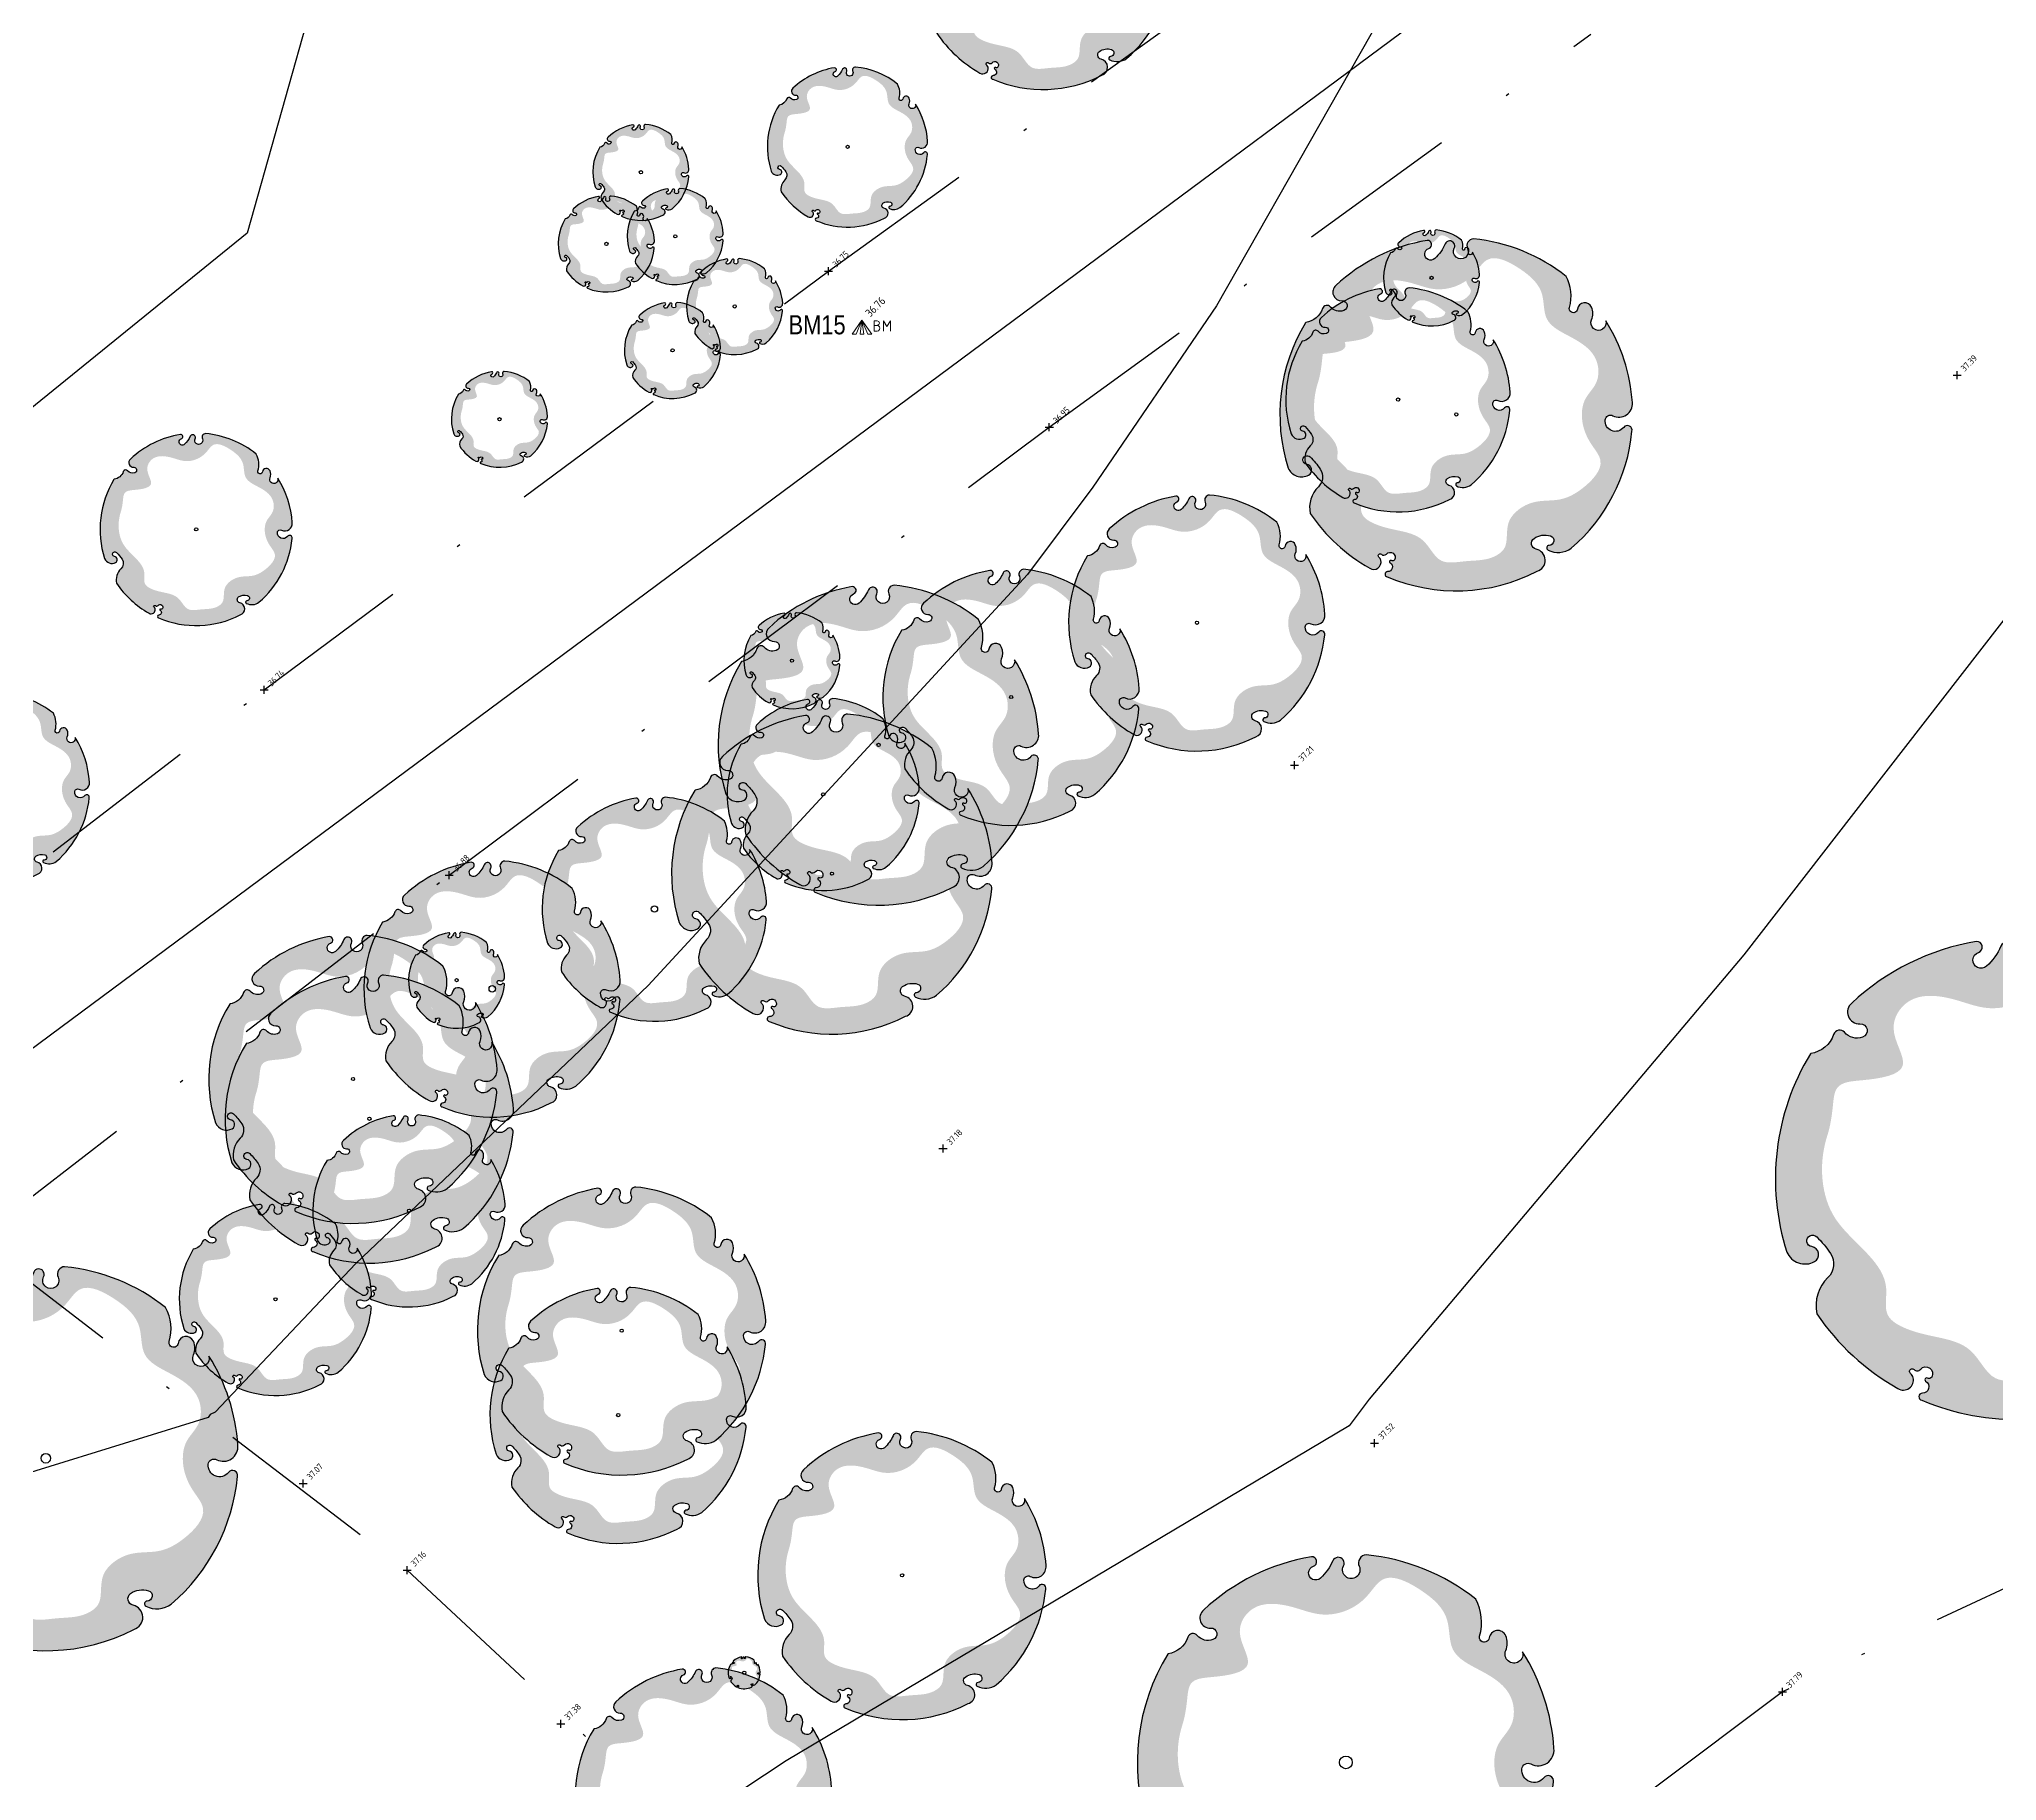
# Model space of a CAD drawing. Header units: metres. Extents: x 246075 to 247503, y 7418632 to 7419642.
# Drawn here: x 246854.6 to 246915.6, y 7418997.1 to 7419051.4 of the extents above; entities that cross this region are included whole.
import ezdxf
from ezdxf.enums import TextEntityAlignment as Align

# ---------------------------------------------------------------- set-up
doc = ezdxf.new("R2010")
doc.units = ezdxf.units.M
doc.linetypes.add('DASHDOT', pattern=[10, 5, -2.5, 0, -2.5])
for name, color, linetype in [('017_NAIL-L', 8, 'Continuous'), ('104_EXISTING_SURFACE-L', 35, 'Continuous'), ('104_EXISTING_SURFACE-S', 35, 'Continuous'), ('201_SINGLE_TREE-H', 63, 'Continuous'), ('201_SINGLE_TREE-S', 96, 'Continuous'), ('203_GROUP_TREES', 116, 'DASHDOT'), ('203_GROUP_TREES-L', 116, 'DASHDOT'), ('203_GROUP_TREES-S', 116, 'DASHDOT'), ('EX-BENCHMARK', 7, 'Continuous'), ('EX-BENCHMARK_(SLS)', 8, 'Continuous'), ('Surface_Contours_Major', 4, 'Continuous'), ('Surface_Contours_Minor', 253, 'Continuous')]:
    doc.layers.add(name, color=color, linetype=linetype)
doc.layers.add('717_ELEC_LINE_OVER', color=7, linetype='Continuous', true_color=0xffa500)
doc.styles.add('BOLD', font='ARIALN.TTF')
doc.styles.add('ISO2.5', font='isocp.shx', dxfattribs={"height": 2.5})

# ---------------------------------------------------------------- blocks, each defined once
blk = doc.blocks.new('BM')
at = {"color": 0, "linetype": 'Continuous', "lineweight": 13}
for p, q in [((0, 0), (-0.31, -0.437)), ((-0.186, -0.437), (0, 0)), ((0, 0), (-0.062, -0.437)), ((0, 0), (0.186, -0.437)), ((0.31, -0.437), (0, 0)), ((0, 0), (0.062, -0.437)), ((-0.31, -0.437), (-0.186, -0.437)), ((-0.062, -0.437), (0.062, -0.437)), ((0.186, -0.437), (0.31, -0.437)), ((0.472, -0.017), (0.383, -0.017)), ((0.383, -0.017), (0.383, -0.339)), ((0.472, -0.161), (0.383, -0.161)), ((0.383, -0.161), (0.389, -0.161)), ((0.383, -0.339), (0.472, -0.339)), ((0.383, -0.339), (0.389, -0.339)), ((0.522, -0.039), (0.472, -0.017)), ((0.472, -0.161), (0.522, -0.139)), ((0.516, -0.172), (0.472, -0.161)), ((0.472, -0.339), (0.516, -0.327)), ((0.549, -0.206), (0.516, -0.172)), ((0.516, -0.327), (0.549, -0.294)), ((0.544, -0.089), (0.522, -0.039)), ((0.522, -0.139), (0.544, -0.089)), ((0.56, -0.25), (0.549, -0.206)), ((0.549, -0.294), (0.56, -0.25)), ((0.671, -0.339), (0.671, -0.017)), ((0.671, -0.017), (0.776, -0.194)), ((0.776, -0.194), (0.887, -0.017)), ((0.887, -0.017), (0.887, -0.339))]:
    blk.add_line(p, q, dxfattribs=at)
blk = doc.blocks.new('201C')
at = {"layer": '201_SINGLE_TREE-H', "transparency": 33554534}
h = blk.add_hatch(color=256, dxfattribs=at)
h.paths.add_polyline_path([(-0.3717, -0.3344, 0.222926), (0.0196, -0.4996, 0.770799), (0.0439, -0.4417, -0.650302), (0.0511, -0.4116, -0.234737), (0.0964, -0.4247, -0.847312), (0.0816, -0.4475, 0.78443), (0.0732, -0.4583, 0.276934), (0.1352, -0.4813, 0.193599), (0.4309, -0.2536, 0.800435), (0.4144, -0.2337, -0.75216), (0.3757, -0.1925, -0.528914), (0.4006, -0.1909, 0.594112), (0.4663, -0.1804, 0.123805), (0.4962, 0.0616, -1.41759), (0.4607, 0.0811, 0.206906), (0.4758, 0.1133, 0.759729), (0.4374, 0.1252, -1.073307), (0.4187, 0.1392, 0.194379), (0.4474, 0.2231, 0.144612), (0.2544, 0.4304, 0.53339), (0.2277, 0.4128, -1.592592), (0.1939, 0.4293, 1.030038), (0.1758, 0.4513, -0.10361), (0.1314, 0.4262, -1.238487), (0.1282, 0.4593, 0.884725), (0.1336, 0.4818, 0.147549), (-0.1551, 0.4753, 0.71725), (-0.1579, 0.4291, -0.864032), (-0.1646, 0.4015, -0.310704), (-0.1946, 0.4266, 0.58143), (-0.2167, 0.4321, -0.281558), (-0.2766, 0.4162), (-0.2775, 0.4159, 0.217121), (-0.4959, 0.0634), (-0.4959, 0.0634, 0.440011), (-0.4522, 0.021, 0.723973), (-0.4442, 0.0516, -1.384648), (-0.4262, 0.0659, -0.051107), (-0.4149, 0.0223, -0.361502), (-0.441, -0.0208, 0.256822), (-0.4937, -0.0791, 0.116166), (-0.4065, -0.2911, 0.67803), (-0.3682, -0.2843, 0.170035), (-0.3696, -0.274, -1.054701), (-0.3596, -0.2696, 0.431903), (-0.3468, -0.2749, -0.910728), (-0.3329, -0.2993, -0.42046), (-0.3418, -0.2976, 1.007885), (-0.3479, -0.3018, -0.766634), (-0.3646, -0.3216, 0.938602), (-0.3717, -0.3344)])
edge = h.paths.add_edge_path(flags=16)
edge.add_spline(control_points=[(-0.3177, 0.2468), (-0.303, 0.2628), (-0.2856, 0.2893), (-0.256, 0.3411), (-0.1928, 0.3155), (-0.0921, 0.286), (-0.1162, 0.3941), (-0.0359, 0.4462), (0.0392, 0.3985), (0.1028, 0.3299), (0.1957, 0.3214), (0.2784, 0.3804), (0.3442, 0.2961), (0.3785, 0.2147), (0.3303, 0.1307), (0.3915, 0.0592), (0.4378, -0.0139), (0.4055, -0.0919), (0.3459, -0.1091), (0.3102, -0.1666), (0.3057, -0.2282), (0.3286, -0.3091), (0.2408, -0.3447), (0.1647, -0.3496), (0.103, -0.3142), (0.0463, -0.3153), (0.0047, -0.3356), (-0.0139, -0.3682), (-0.0327, -0.4069), (-0.0927, -0.4151), (-0.1463, -0.3868), (-0.23, -0.3665), (-0.2245, -0.2773), (-0.2864, -0.2294), (-0.3344, -0.1941), (-0.3737, -0.1409), (-0.3276, -0.0866), (-0.344, -0.0009), (-0.3866, 0.0828), (-0.3665, 0.1796), (-0.3359, 0.2271), (-0.3177, 0.2468)], knot_values=[0, 0, 0, 0, 0.064972, 0.101243, 0.15652, 0.245586, 0.324463, 0.387907, 0.486094, 0.554514, 0.671826, 0.728629, 0.823661, 0.919885, 0.989953, 1.075257, 1.171704, 1.23593, 1.293575, 1.346478, 1.426142, 1.479146, 1.570817, 1.644481, 1.712561, 1.774901, 1.807, 1.846291, 1.885582, 1.928182, 2.007036, 2.074591, 2.151638, 2.226455, 2.293426, 2.340744, 2.397548, 2.47317, 2.587294, 2.673595, 2.754259, 2.754259, 2.754259, 2.754259], degree=3, periodic=0)
at = {"layer": '201_SINGLE_TREE-S'}
blk.add_lwpolyline([(-0.3717, -0.3344, 0.222926), (0.0196, -0.4996, 0.770799), (0.0439, -0.4417, -0.650302), (0.0511, -0.4116, -0.234737), (0.0964, -0.4247, -0.847312), (0.0816, -0.4475, 0.78443), (0.0732, -0.4583, 0.276934), (0.1352, -0.4813, 0.193599), (0.4309, -0.2536, 0.800435), (0.4144, -0.2337, -0.75216), (0.3757, -0.1925, -0.528914), (0.4006, -0.1909, 0.594112), (0.4663, -0.1804, 0.123805), (0.4962, 0.0616, -1.41759), (0.4607, 0.0811, 0.206906), (0.4758, 0.1133, 0.759729), (0.4374, 0.1252, -1.073307), (0.4187, 0.1392, 0.194379), (0.4474, 0.2231, 0.144612), (0.2544, 0.4304, 0.53339), (0.2277, 0.4128, -1.592592), (0.1939, 0.4293, 1.030038), (0.1758, 0.4513, -0.10361), (0.1314, 0.4262, -1.238487), (0.1282, 0.4593, 0.884725), (0.1336, 0.4818, 0.147549), (-0.1551, 0.4753, 0.71725), (-0.1579, 0.4291, -0.864032), (-0.1646, 0.4015, -0.310704), (-0.1946, 0.4266, 0.58143), (-0.2167, 0.4321, -0.281558), (-0.2766, 0.4162), (-0.2775, 0.4159, 0.217121), (-0.4959, 0.0634), (-0.4959, 0.0634, 0.440011), (-0.4522, 0.021, 0.723973), (-0.4442, 0.0516, -1.384648), (-0.4262, 0.0659, -0.051107), (-0.4149, 0.0223, -0.361502), (-0.441, -0.0208, 0.256822), (-0.4937, -0.0791, 0.116166), (-0.4065, -0.2911, 0.67803), (-0.3682, -0.2843, 0.170035), (-0.3696, -0.274, -1.054701), (-0.3596, -0.2696, 0.431903), (-0.3468, -0.2749, -0.910728), (-0.3329, -0.2993, -0.42046), (-0.3418, -0.2976, 1.007885), (-0.3479, -0.3018, -0.766634), (-0.3646, -0.3216, 0.938602), (-0.3717, -0.3344)], format="xyb", dxfattribs=at)
blk = doc.blocks.new('201T')
at = {"layer": '201_SINGLE_TREE-S'}
blk.add_circle((0, 0), 0.5, dxfattribs=at)
blk = doc.blocks.new('CROSS')
at = {"color": 0, "linetype": 'Continuous'}
for p, q in [((-0.5, 0), (0.5, 0)), ((0, -0.5), (0, 0.5))]:
    blk.add_line(p, q, dxfattribs=at)

msp = doc.modelspace()

# ---------------------------------------------------------------- linework, layer by layer
at = {"layer": '203_GROUP_TREES'}
for p, q in [((246879.167, 7419044.157), (246896.731, 7419056.803)), ((246886.046, 7419039.291), (246902.928, 7419051.545)), ((246861.57, 7419031.103), (246879.167, 7419044.157)), ((246867.338, 7419025.326), (246886.046, 7419039.291)), ((246846.985, 7419019.9), (246861.57, 7419031.103)), ((246853.012, 7419014.295), (246867.338, 7419025.326)), ((246852.576, 7419013.948), (246866.026, 7419003.661)), ((246936.559, 7419012.761), (246908.899, 7418999.875)), ((246866.026, 7419003.661), (246879.699, 7418990.92)), ((246908.899, 7418999.875), (246888.233, 7418984.334))]:
    msp.add_line(p, q, dxfattribs=at)
at = {"layer": '717_ELEC_LINE_OVER'}
msp.add_line((246796.134, 7418976.739), (246897.328, 7419051.82), dxfattribs=at)
at = {"layer": 'Surface_Contours_Major', "elevation": 37}
msp.add_lwpolyline([(246891.102, 7419145.416), (246897.7, 7419121.35), (246899.674, 7419115.63), (246898.964, 7419079.24), (246899.06, 7419058.489), (246898.302, 7419055.47), (246891.258, 7419043.074), (246887.404, 7419037.421), (246885.368, 7419034.694), (246873.546, 7419021.889), (246864.43, 7419013.224), (246860.044, 7419008.59), (246859.888, 7419008.518), (246859.829, 7419008.423), (246851.832, 7419005.948)], dxfattribs=at)
at = {"layer": 'Surface_Contours_Minor'}
for points, elevation in [([(246860.63, 7419150.309), (246866.977, 7419128.835), (246873.89, 7419108.81), (246873.545, 7419091.139), (246870.425, 7419078.635), (246861.045, 7419045.334), (246851.794, 7419037.848)], 36.5), ([(246923.694, 7419140.184), (246925.646, 7419133.064), (246925.553, 7419107.137), (246926.806, 7419092.951), (246928.032, 7419079.255), (246925.653, 7419068.587), (246925.576, 7419068.043), (246925.41, 7419067.181), (246920.462, 7419044.422), (246917.958, 7419036.072), (246911.574, 7419027.854), (246907.696, 7419022.843), (246896.019, 7419008.998), (246895.392, 7419008.159), (246877.844, 7418997.724), (246874.532, 7418995.523), (246870.737, 7418994.112), (246864.757, 7418991.219), (246861.844, 7418990.58), (246856.755, 7418989.621), (246853.691, 7418989.126)], 37.5)]:
    msp.add_lwpolyline(points, dxfattribs=dict(at, elevation=elevation))

# ---------------------------------------------------------------- block references
at = {"layer": '104_EXISTING_SURFACE-S', "xscale": 0.25, "yscale": 0.25, "zscale": 0.25}
for p in [(246914.338, 7419040.914), (246893.692, 7419028.759), (246882.732, 7419016.804), (246896.181, 7419007.62), (246862.784, 7419006.367), (246870.819, 7418998.876)]:
    msp.add_blockref('CROSS', p, dxfattribs=at)
at = {"layer": '201_SINGLE_TREE-S', "rotation": 25}
for name, p, xscale, yscale, zscale in [('201C', (246885.847, 7419053.815), 8, 8, 8), ('201C', (246879.759, 7419048.028), 5, 5, 5), ('201C', (246873.316, 7419047.236), 3, 3, 3), ('201T', (246879.759, 7419048.028), 0.1, 0.1, 0.1), ('201T', (246873.316, 7419047.236), 0.1, 0.1, 0.1), ('201C', (246872.241, 7419045.003), 3, 3, 3), ('201C', (246874.387, 7419045.238), 3, 3, 3), ('201C', (246898.731, 7419039.688), 11, 11, 11), ('201C', (246897.961, 7419043.945), 3, 3, 3), ('201T', (246872.241, 7419045.003), 0.1, 0.1, 0.1), ('201C', (246876.239, 7419043.054), 3, 3, 3), ('201T', (246874.387, 7419045.238), 0.1, 0.1, 0.1), ('201C', (246896.917, 7419040.15), 7, 7, 7), ('201C', (246874.302, 7419041.685), 3, 3, 3), ('201T', (246897.961, 7419043.945), 0.1, 0.1, 0.1), ('201T', (246876.239, 7419043.054), 0.1, 0.1, 0.1), ('201C', (246868.909, 7419039.538), 3, 3, 3), ('201T', (246874.302, 7419041.685), 0.1, 0.1, 0.1), ('201C', (246859.456, 7419036.106), 6, 6, 6), ('201T', (246896.917, 7419040.15), 0.1, 0.1, 0.1), ('201T', (246868.909, 7419039.538), 0.1, 0.1, 0.1), ('201T', (246898.731, 7419039.688), 0.1, 0.1, 0.1), ('201C', (246890.647, 7419033.195), 8, 8, 8), ('201T', (246859.456, 7419036.106), 0.1, 0.1, 0.1), ('201C', (246880.724, 7419029.388), 10, 10, 10), ('201C', (246884.856, 7419030.879), 8, 8, 8), ('201C', (246878.024, 7419032.014), 3, 3, 3), ('201T', (246890.647, 7419033.195), 0.1, 0.1, 0.1), ('201T', (246878.024, 7419032.014), 0.1, 0.1, 0.1), ('201C', (246853.136, 7419028.025), 6, 6, 6), ('201C', (246879.272, 7419025.372), 10, 10, 10), ('201C', (246878.999, 7419027.846), 6, 6, 6), ('201T', (246884.856, 7419030.879), 0.1, 0.1, 0.1), ('201T', (246880.724, 7419029.388), 0.1, 0.1, 0.1), ('201C', (246873.738, 7419024.273), 7, 7, 7), ('201T', (246878.999, 7419027.846), 0.1, 0.1, 0.1), ('201C', (246868.682, 7419021.784), 8, 8, 8), ('201T', (246879.272, 7419025.372), 0.1, 0.1, 0.1), ('201C', (246916.177, 7419015.862), 15, 15, 15), ('201C', (246864.344, 7419018.972), 9, 9, 9), ('201T', (246873.738, 7419024.273), 0.2, 0.2, 0.2), ('201C', (246864.854, 7419017.733), 9, 9, 9), ('201C', (246867.572, 7419022.053), 3, 3, 3), ('201T', (246867.572, 7419022.053), 0.1, 0.1, 0.1), ('201T', (246868.682, 7419021.784), 0.2, 0.2, 0.2), ('201C', (246866.091, 7419014.866), 6, 6, 6), ('201T', (246864.344, 7419018.972), 0.1, 0.1, 0.1), ('201T', (246864.854, 7419017.733), 0.1, 0.1, 0.1), ('201C', (246872.718, 7419011.128), 9, 9, 9), ('201C', (246861.927, 7419012.107), 6, 6, 6), ('201C', (246854.768, 7419007.152), 12, 12, 12), ('201T', (246866.091, 7419014.866), 0.1, 0.1, 0.1), ('201C', (246872.61, 7419008.498), 8, 8, 8), ('201T', (246861.927, 7419012.107), 0.1, 0.1, 0.1), ('201T', (246872.718, 7419011.128), 0.1, 0.1, 0.1), ('201C', (246881.456, 7419003.504), 9, 9, 9), ('201T', (246872.61, 7419008.498), 0.1, 0.1, 0.1), ('201T', (246854.768, 7419007.152), 0.3, 0.3, 0.3), ('201C', (246895.29, 7418997.671), 13, 13, 13), ('201T', (246881.456, 7419003.504), 0.1, 0.1, 0.1), ('201C', (246920.146, 7418997.244), 8, 8, 8), ('201C', (246875.265, 7418996.634), 8, 8, 8), ('201T', (246876.536, 7419000.465), 0.1, 0.1, 0.1), ('201C', (246899.325, 7418990.185), 13, 13, 13), ('201T', (246895.29, 7418997.671), 0.4, 0.4, 0.4)]:
    msp.add_blockref(name, p, dxfattribs=dict(at, xscale=xscale, yscale=yscale, zscale=zscale))
msp.add_blockref('201C', (246876.536, 7419000.465), dxfattribs=at)
at = {"layer": '203_GROUP_TREES-S', "xscale": 0.25, "yscale": 0.25, "zscale": 0.25}
for p in [(246879.167, 7419044.157), (246886.046, 7419039.291), (246861.57, 7419031.103), (246867.338, 7419025.326), (246866.026, 7419003.661), (246908.899, 7418999.875)]:
    msp.add_blockref('CROSS', p, dxfattribs=at)
at = {"layer": 'EX-BENCHMARK_(SLS)'}
msp.add_blockref('BM', (246880.207, 7419042.625), dxfattribs=at)

# ---------------------------------------------------------------- texts
at = {"layer": '017_NAIL-L', "style": 'ISO2.5'}
msp.add_text('36.76', height=0.25, rotation=45, dxfattribs=at).set_placement((246880.374, 7419042.793), align=Align.MIDDLE_LEFT)
at = {"layer": '104_EXISTING_SURFACE-L', "style": 'ISO2.5'}
for s, p in [('37.39', (246914.505, 7419041.081)), ('37.21', (246893.86, 7419028.926)), ('37.18', (246882.899, 7419016.971)), ('37.52', (246896.349, 7419007.788)), ('37.07', (246862.951, 7419006.535)), ('37.38', (246870.986, 7418999.043))]:
    msp.add_text(s, height=0.2, rotation=45, dxfattribs=at).set_placement(p, align=Align.MIDDLE_LEFT)
at = {"layer": '203_GROUP_TREES-L', "style": 'ISO2.5'}
for s, p in [('36.75', (246879.334, 7419044.324)), ('36.95', (246886.214, 7419039.458)), ('36.74', (246861.737, 7419031.27)), ('36.88', (246867.505, 7419025.494)), ('37.16', (246866.193, 7419003.828)), ('37.79', (246909.067, 7419000.043))]:
    msp.add_text(s, height=0.2, rotation=45, dxfattribs=at).set_placement(p, align=Align.MIDDLE_LEFT)
at = {"layer": 'EX-BENCHMARK', "color": 2, "style": 'BOLD'}
msp.add_text('BM15', height=0.595, dxfattribs=at).set_placement((246878.807, 7419042.478), align=Align.MIDDLE)

doc.saveas('drawing.dxf')
